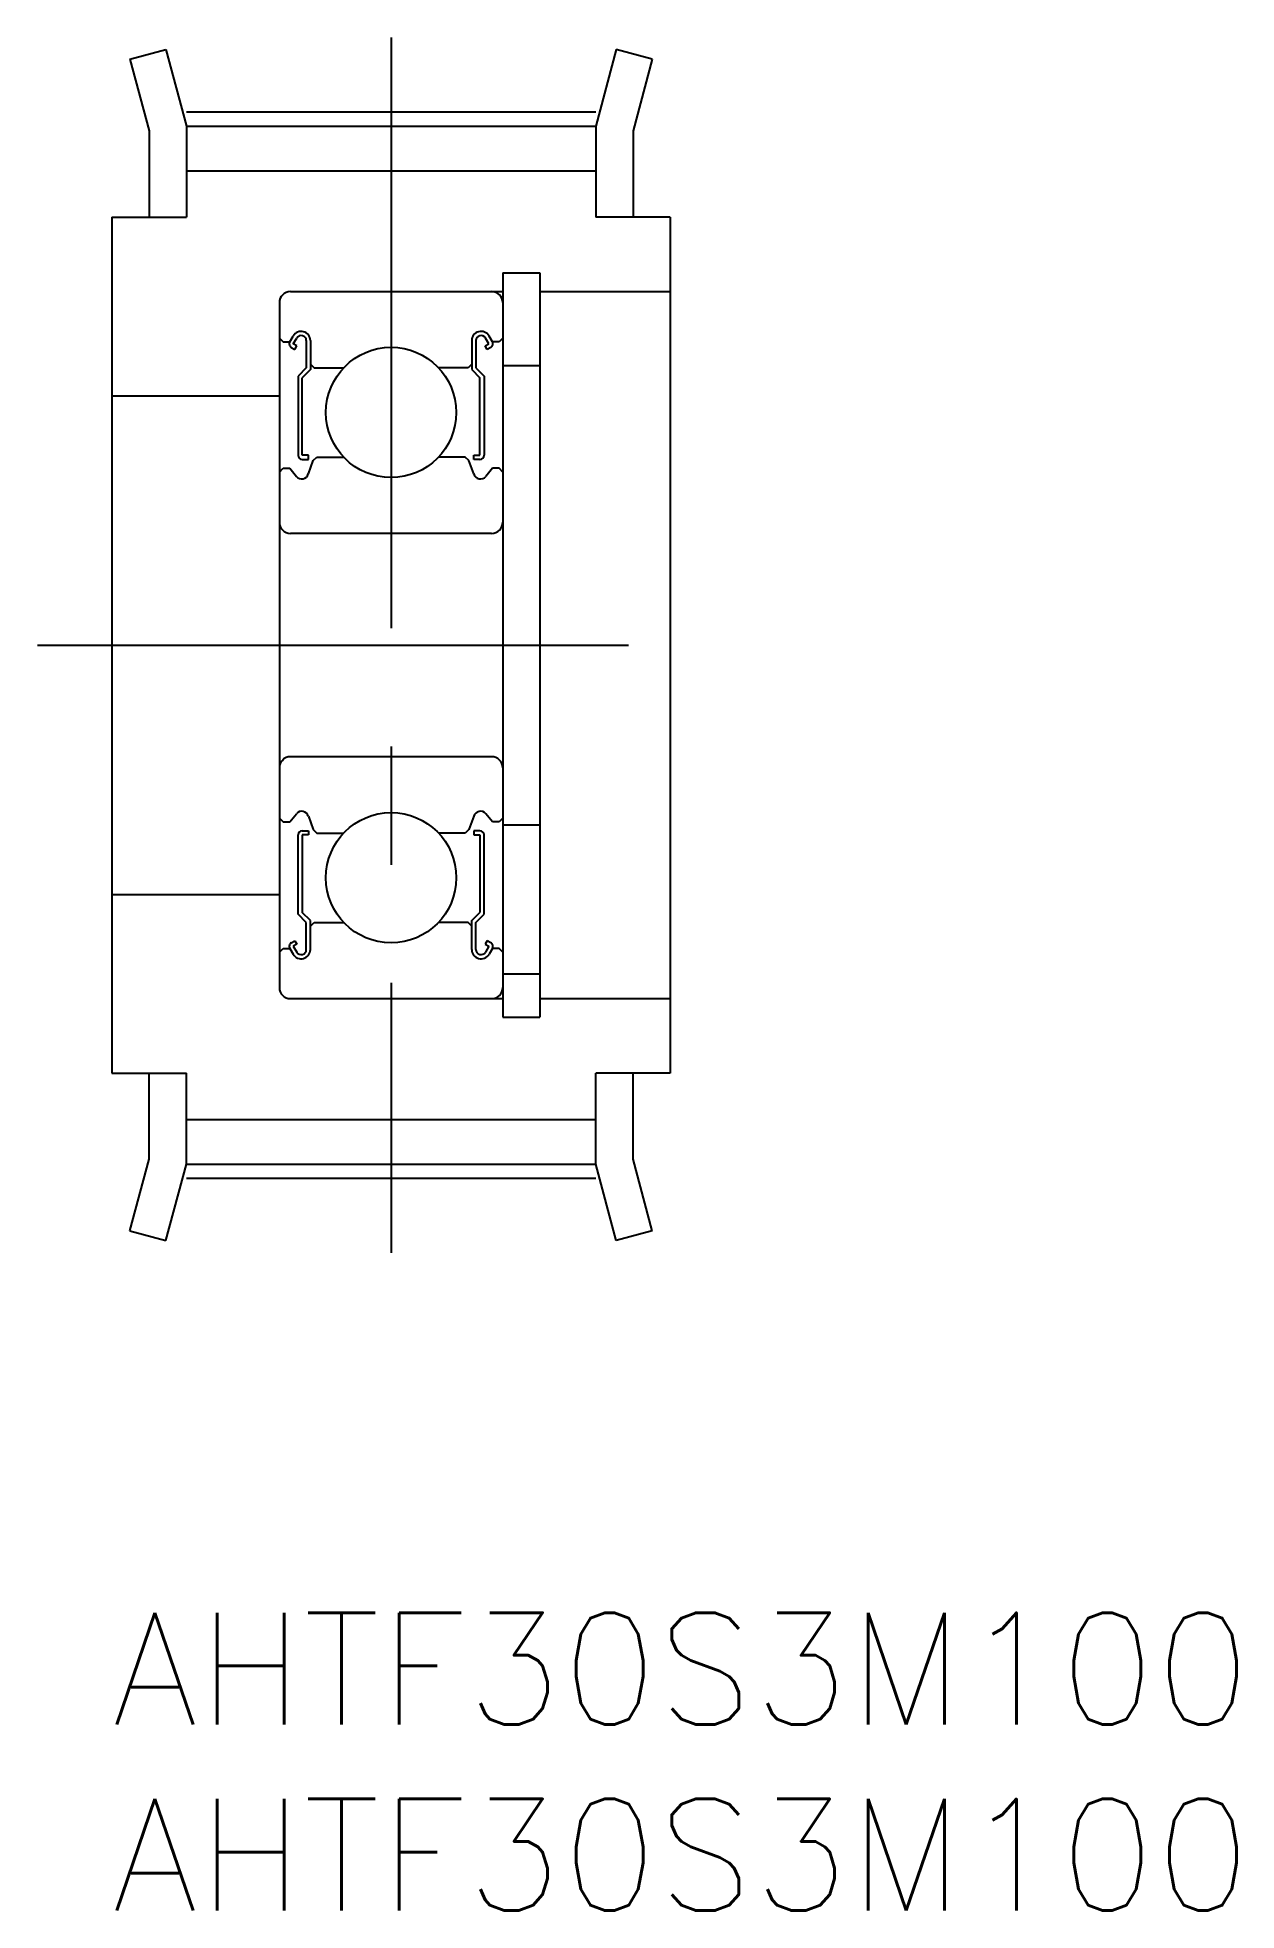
# Model space of a CAD drawing. Extents: x -2 to 30.2, y -8 to 42.3.
import ezdxf

# ---------------------------------------------------------------- set-up
doc = ezdxf.new("R2010")
doc.units = 0
doc.header["$LTSCALE"] = 0.5
doc.linetypes.add('CENTER', pattern=[50.8, 31.75, -6.35, 6.35, -6.35])
for name, color, linetype in [('MSM_CENTER', 1, 'CENTER'), ('MSM_CONTINUOUS', 7, 'CONTINUOUS'), ('MSM_PART_NUMBER', 7, 'CONTINUOUS')]:
    doc.layers.add(name, color=color, linetype=linetype)
doc.styles.get("Standard").update_dxf_attribs({"font": 'txt.shx', "height": 3, "bigfont": 'bigfont.shx'})

# ---------------------------------------------------------------- blocks, each defined once
blk = doc.blocks.new('*U3')
at = {"layer": 'MSM_PART_NUMBER'}
blk.add_text('AHTF30S3M100', height=3, dxfattribs=at).set_placement((0, -3))
blk = doc.blocks.new('*U4')
at = {"layer": 'MSM_PART_NUMBER'}
blk.add_text('AHTF30S3M100', height=3, dxfattribs=at).set_placement((0, -8))

msp = doc.modelspace()

# ---------------------------------------------------------------- linework, layer by layer
at = {"layer": 'MSM_CENTER'}
for p, q in [((7.5, 42.325), (7.5, 9.675)), ((2, 40.325), (13, 40.325)), ((-2, 26), (17, 26)), ((2, 11.675), (13, 11.675))]:
    msp.add_line(p, q, dxfattribs=at)
at = {"layer": 'MSM_CONTINUOUS'}
for p, q in [((0.483, 41.741), (1.449, 42)), ((1.449, 42), (2, 39.945)), ((13.551, 42), (13, 39.945)), ((14.517, 41.741), (13.551, 42)), ((0.483, 41.741), (1, 39.813)), ((14.517, 41.741), (14, 39.813)), ((1, 39.813), (1, 37.5)), ((2, 39.945), (13, 39.945)), ((2, 39.945), (2, 37.5)), ((13, 39.945), (13, 37.5)), ((14, 39.813), (14, 37.5)), ((2, 38.745), (13, 38.745)), ((0, 37.5), (2, 37.5)), ((0, 37.5), (0, 14.5)), ((15, 37.5), (13, 37.5)), ((15, 37.5), (15, 14.5)), ((10.5, 36), (11.5, 36)), ((10.5, 36), (10.5, 16)), ((11.5, 36), (11.5, 16)), ((4.8, 35.5), (10.5, 35.5)), ((11.5, 35.5), (15, 35.5)), ((4.5, 35.2), (4.5, 16.8)), ((4.5, 34.25), (4.6, 34.15)), ((4.778, 34.15), (4.868, 34.303)), ((4.874, 34.094), (4.965, 34.248)), ((10.126, 34.094), (10.035, 34.248)), ((10.222, 34.15), (10.132, 34.303)), ((10.5, 34.25), (10.4, 34.15)), ((4.6, 34.15), (4.778, 34.15)), ((4.818, 33.998), (4.915, 33.943)), ((4.97, 34.039), (4.874, 34.094)), ((4.915, 33.943), (4.97, 34.039)), ((5.222, 34.179), (5.222, 33.45)), ((5.333, 34.179), (5.333, 33.404)), ((9.667, 34.179), (9.667, 33.404)), ((9.778, 34.179), (9.778, 33.45)), ((10.03, 34.039), (10.126, 34.094)), ((10.085, 33.943), (10.03, 34.039)), ((10.182, 33.998), (10.085, 33.943)), ((10.4, 34.15), (10.222, 34.15)), ((5.222, 33.45), (5, 33.228)), ((5, 33.228), (5, 31.101)), ((5.333, 33.404), (5.111, 33.182)), ((5.333, 33.55), (5.433, 33.45)), ((5.433, 33.45), (6.226, 33.45)), ((9.567, 33.45), (8.774, 33.45)), ((9.667, 33.55), (9.567, 33.45)), ((9.667, 33.404), (9.889, 33.182)), ((9.778, 33.45), (10, 33.228)), ((10, 33.228), (10, 31.101)), ((11.5, 33.5), (10.5, 33.5)), ((5.111, 31.101), (5.111, 33.182)), ((9.889, 31.101), (9.889, 33.182)), ((0, 32.7), (4.5, 32.7)), ((4.5, 30.65), (4.6, 30.75)), ((4.6, 30.75), (4.778, 30.75)), ((4.778, 30.75), (4.957, 30.531)), ((5.278, 31.101), (5.111, 31.101)), ((5.111, 30.99), (5.278, 30.99)), ((5.278, 30.99), (5.278, 31.101)), ((5.278, 30.597), (5.408, 30.956)), ((5.408, 30.956), (5.508, 31.05)), ((5.508, 31.05), (6.226, 31.05)), ((9.492, 31.05), (8.774, 31.05)), ((9.592, 30.956), (9.492, 31.05)), ((9.722, 30.597), (9.592, 30.956)), ((9.722, 31.101), (9.889, 31.101)), ((9.722, 30.99), (9.722, 31.101)), ((9.889, 30.99), (9.722, 30.99)), ((10.222, 30.75), (10.043, 30.531)), ((10.4, 30.75), (10.222, 30.75)), ((10.5, 30.65), (10.4, 30.75)), ((10.5, 30.6), (10.5, 30.6)), ((10.2, 29), (4.8, 29)), ((10.2, 23), (4.8, 23)), ((4.5, 21.35), (4.6, 21.25)), ((4.6, 21.25), (4.778, 21.25)), ((4.778, 21.25), (4.957, 21.469)), ((5.278, 21.403), (5.408, 21.044)), ((9.722, 21.403), (9.592, 21.044)), ((10.222, 21.25), (10.043, 21.469)), ((10.4, 21.25), (10.222, 21.25)), ((10.5, 21.35), (10.4, 21.25)), ((11.5, 21.161), (10.5, 21.161)), ((5, 18.772), (5, 20.899)), ((5.111, 21.01), (5.278, 21.01)), ((5.278, 20.899), (5.111, 20.899)), ((5.111, 20.899), (5.111, 18.818)), ((5.278, 21.01), (5.278, 20.899)), ((5.408, 21.044), (5.508, 20.95)), ((5.508, 20.95), (6.226, 20.95)), ((9.492, 20.95), (8.774, 20.95)), ((9.592, 21.044), (9.492, 20.95)), ((9.889, 21.01), (9.722, 21.01)), ((9.722, 21.01), (9.722, 20.899)), ((9.722, 20.899), (9.889, 20.899)), ((9.889, 20.899), (9.889, 18.818)), ((10, 18.772), (10, 20.899)), ((0, 19.3), (4.5, 19.3)), ((5.222, 18.55), (5, 18.772)), ((5.333, 18.596), (5.111, 18.818)), ((9.667, 18.596), (9.889, 18.818)), ((9.778, 18.55), (10, 18.772)), ((5.222, 17.821), (5.222, 18.55)), ((5.333, 17.821), (5.333, 18.596)), ((5.333, 18.45), (5.433, 18.55)), ((5.433, 18.55), (6.226, 18.55)), ((9.567, 18.55), (8.774, 18.55)), ((9.667, 18.45), (9.567, 18.55)), ((9.667, 17.821), (9.667, 18.596)), ((9.778, 17.821), (9.778, 18.55)), ((4.5, 17.75), (4.6, 17.85)), ((4.6, 17.85), (4.778, 17.85)), ((4.778, 17.85), (4.868, 17.697)), ((4.818, 18.002), (4.915, 18.057)), ((4.97, 17.961), (4.874, 17.906)), ((4.874, 17.906), (4.965, 17.752)), ((4.915, 18.057), (4.97, 17.961)), ((10.085, 18.057), (10.03, 17.961)), ((10.03, 17.961), (10.126, 17.906)), ((10.126, 17.906), (10.035, 17.752)), ((10.182, 18.002), (10.085, 18.057)), ((10.222, 17.85), (10.132, 17.697)), ((10.4, 17.85), (10.222, 17.85)), ((10.5, 17.75), (10.4, 17.85)), ((11.5, 17.161), (10.5, 17.161)), ((4.8, 16.5), (10.5, 16.5)), ((11.5, 16.5), (15, 16.5)), ((10.5, 16), (11.5, 16)), ((0, 14.5), (2, 14.5)), ((1, 12.187), (1, 14.5)), ((2, 12.055), (2, 14.5)), ((15, 14.5), (13, 14.5)), ((13, 12.055), (13, 14.5)), ((14, 12.187), (14, 14.5)), ((2, 13.255), (13, 13.255)), ((0.483, 10.259), (1, 12.187)), ((14.517, 10.259), (14, 12.187)), ((1.449, 10), (2, 12.055)), ((2, 12.055), (13, 12.055)), ((13.551, 10), (13, 12.055)), ((0.483, 10.259), (1.449, 10)), ((14.517, 10.259), (13.551, 10))]:
    msp.add_line(p, q, dxfattribs=at)
for centre in [(7.5, 32.25), (7.5, 19.75)]:
    msp.add_circle(centre, 1.75, dxfattribs=at)
for centre, radius, start, end in [((4.8, 35.2), 0.3, 90, 180), ((10.2, 35.2), 0.3, 0, 90), ((5.084, 34.179), 0.249, 0, 150.0012), ((5.084, 34.179), 0.138, 0, 150.0026), ((9.916, 34.179), 0.249, 29.9988, 180), ((9.916, 34.179), 0.138, 29.9974, 180), ((4.874, 34.094), 0.111, 149.9871, 240.009), ((10.126, 34.094), 0.111, 299.991, 30.0129), ((5.111, 31.101), 0.111, 180.0001, 270), ((9.889, 31.101), 0.111, 270, 359.9999), ((5.099, 30.651), 0.186, 220.0002, 343.1527), ((9.901, 30.651), 0.186, 196.8473, 319.9998), ((4.8, 29.3), 0.3, 180, 270), ((10.2, 29.3), 0.3, 270, 0), ((4.8, 22.7), 0.3, 90, 180), ((10.2, 22.7), 0.3, 0, 90), ((5.099, 21.349), 0.186, 16.8473, 139.9998), ((9.901, 21.349), 0.186, 40.0002, 163.1527), ((5.111, 20.899), 0.111, 90, 179.9999), ((9.889, 20.899), 0.111, 0.0001, 90), ((4.874, 17.906), 0.111, 119.991, 210.0129), ((5.084, 17.821), 0.249, 209.9988, 0), ((5.084, 17.821), 0.138, 209.9974, 0), ((9.916, 17.821), 0.249, 180, 330.0012), ((9.916, 17.821), 0.138, 180, 330.0026), ((10.126, 17.906), 0.111, 329.9871, 60.009), ((4.8, 16.8), 0.3, 180, 270), ((10.2, 16.8), 0.3, 270, 0)]:
    msp.add_arc(centre, radius, start, end, dxfattribs=at)

# ---------------------------------------------------------------- block references
for name in ['*U3', '*U4']:
    msp.add_blockref(name, (0, 0), dxfattribs=at)

doc.saveas('drawing.dxf')
